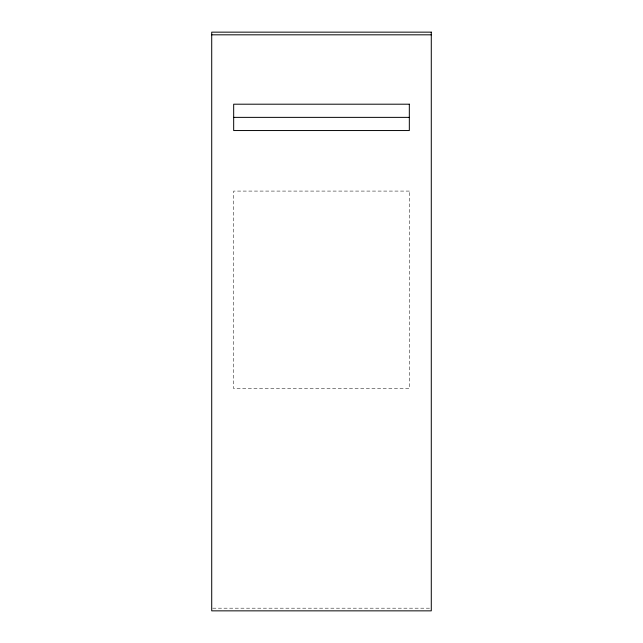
<?xml version="1.0" encoding="UTF-8"?>
<svg xmlns="http://www.w3.org/2000/svg" width="643" height="643" viewBox="0 0 643 643"><rect width="100%" height="100%" fill="white"/><g stroke="black" fill="none" stroke-linecap="round" stroke-linejoin="round"><path stroke-width="0.48" stroke-dasharray="3.21 2.41" d="M212.72 608.182L430.28 608.182M409.326 191.084L233.674 191.084L233.674 388.653L409.326 388.653L409.326 191.084"/><path stroke-width="0.96" d="M211.716 34.818L431.284 34.818M233.674 117.372L409.326 117.372M431.284 32.15L211.716 32.15L211.716 610.85L431.284 610.85L431.284 32.15M409.326 104.198L233.674 104.198L233.674 130.545L409.326 130.545L409.326 104.198"/></g></svg>
